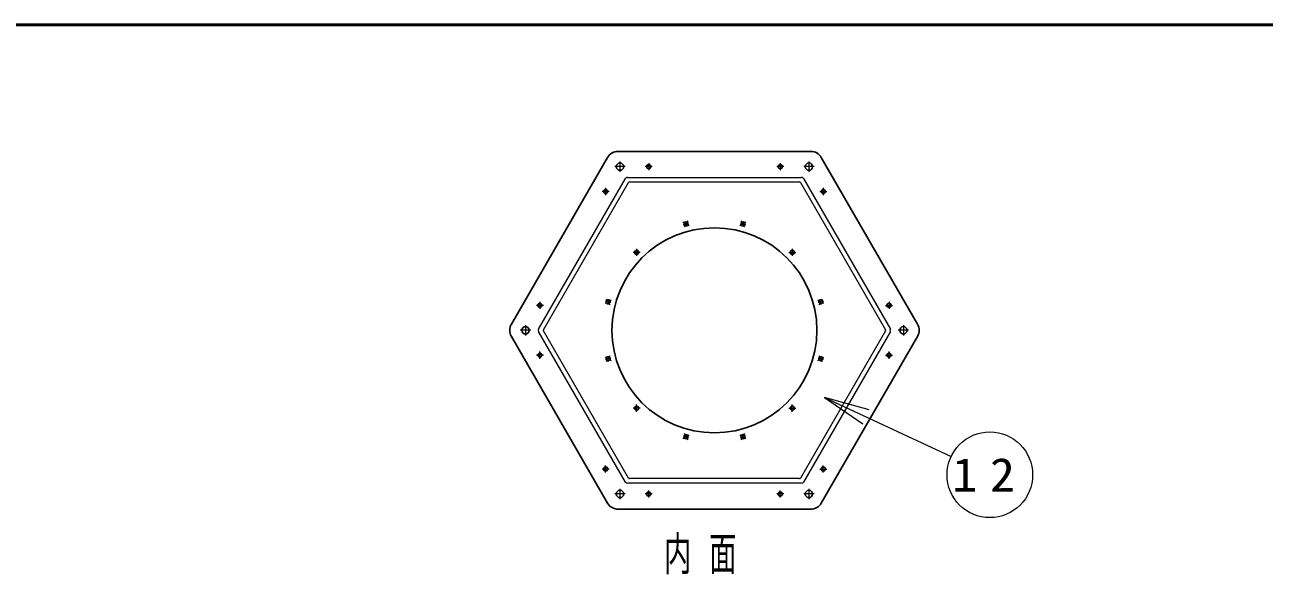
# Model space of a CAD drawing. Units: millimetres on the paper, scale 1:50. Extents: x -385 to 840, y 0 to 267.
# Drawn here: x 261.8 to 342.9, y 231.1 to 267 of the extents above; entities that cross this region are included whole.
import ezdxf

# ---------------------------------------------------------------- set-up
doc = ezdxf.new("R2010")
doc.units = ezdxf.units.MM
doc.linetypes.add('USER2', pattern=[6, 3, -1, 1, -1])
doc.layers.add('1_50', color=7, linetype='Continuous', lineweight=25)
doc.layers.add('A3図枠', color=7, linetype='Continuous', lineweight=13)
doc.styles.add('ＭＳ ゴシック', font='')
doc.styles.get('ＭＳ ゴシック').set_extended_font_data('MS Gothic')

# ---------------------------------------------------------------- blocks, each defined once
blk = doc.blocks.new('open_arrow')
at = {"color": 0, "linetype": 'Continuous', "lineweight": -2}
blk.add_lwpolyline([(7.5, 1.25), (0, 0), (7.5, -1.25)], dxfattribs=at)

msp = doc.modelspace()

# ---------------------------------------------------------------- linework, layer by layer
at = {"layer": '1_50', "color": 131}
for p, q in [((300.638, 258.727), (313.224, 258.727)), ((293.652, 247.427), (299.945, 258.327)), ((313.917, 258.327), (320.21, 247.427)), ((299.945, 235.727), (293.652, 246.627)), ((320.21, 246.627), (313.917, 235.727)), ((300.638, 235.327), (313.224, 235.327))]:
    msp.add_line(p, q, dxfattribs=at)
at = {"layer": '1_50', "linetype": 'USER2', "lineweight": 13}
for p, q in [((301.094, 257.727), (300.414, 257.727)), ((300.754, 258.067), (300.754, 257.387)), ((313.449, 257.727), (312.769, 257.727)), ((313.109, 258.067), (313.109, 257.387)), ((294.576, 247.367), (294.576, 246.687)), ((319.286, 247.367), (319.286, 246.687)), ((294.916, 247.027), (294.236, 247.027)), ((319.626, 247.027), (318.946, 247.027)), ((300.754, 236.667), (300.754, 235.987)), ((313.109, 236.667), (313.109, 235.987)), ((301.094, 236.327), (300.414, 236.327)), ((313.449, 236.327), (312.769, 236.327))]:
    msp.add_line(p, q, dxfattribs=at)
at = {"layer": '1_50', "color": 2, "linetype": 'USER2', "lineweight": 13}
for p, q in [((302.861, 257.727), (302.401, 257.727)), ((302.631, 257.957), (302.631, 257.497)), ((311.461, 257.727), (311.001, 257.727)), ((311.231, 257.957), (311.231, 257.497)), ((299.815, 256.331), (299.815, 255.871)), ((314.048, 256.331), (314.048, 255.871)), ((300.045, 256.101), (299.585, 256.101)), ((313.818, 256.101), (314.278, 256.101)), ((305.267, 253.867), (304.869, 254.097)), ((305.183, 254.181), (304.953, 253.783)), ((308.994, 254.097), (308.596, 253.867)), ((308.91, 253.783), (308.68, 254.181)), ((302.07, 252.118), (301.61, 252.118)), ((301.84, 252.348), (301.84, 251.888)), ((311.792, 252.118), (312.252, 252.118)), ((312.022, 252.348), (312.022, 251.888)), ((295.515, 248.883), (295.515, 248.423)), ((300.176, 249.006), (299.777, 248.776)), ((299.862, 249.09), (300.092, 248.691)), ((314.085, 248.776), (313.687, 249.006)), ((313.771, 248.691), (314.001, 249.09)), ((318.348, 248.883), (318.348, 248.423)), ((295.745, 248.653), (295.285, 248.653)), ((318.118, 248.653), (318.578, 248.653)), ((295.515, 245.171), (295.515, 245.631)), ((318.348, 245.171), (318.348, 245.631)), ((295.745, 245.401), (295.285, 245.401)), ((299.777, 245.279), (300.176, 245.049)), ((300.092, 245.363), (299.862, 244.964)), ((313.687, 245.049), (314.085, 245.279)), ((314.001, 244.964), (313.771, 245.363)), ((318.118, 245.401), (318.578, 245.401)), ((302.07, 241.936), (301.61, 241.936)), ((301.84, 241.706), (301.84, 242.166)), ((311.792, 241.936), (312.252, 241.936)), ((312.022, 241.706), (312.022, 242.166)), ((304.869, 239.957), (305.267, 240.187)), ((304.953, 240.272), (305.183, 239.873)), ((308.596, 240.187), (308.994, 239.957)), ((308.68, 239.873), (308.91, 240.272)), ((300.045, 237.953), (299.585, 237.953)), ((299.815, 237.723), (299.815, 238.183)), ((313.818, 237.953), (314.278, 237.953)), ((314.048, 237.723), (314.048, 238.183)), ((302.861, 236.327), (302.401, 236.327)), ((302.631, 236.097), (302.631, 236.557)), ((311.461, 236.327), (311.001, 236.327)), ((311.231, 236.097), (311.231, 236.557))]:
    msp.add_line(p, q, dxfattribs=at)
at = {"layer": '1_50', "color": 131, "lineweight": 13}
for p, q in [((295.43, 247.107), (301.112, 256.947)), ((301.25, 257.027), (312.612, 257.027)), ((312.751, 256.947), (318.432, 247.107)), ((295.748, 247.057), (301.314, 256.697)), ((301.366, 256.727), (312.497, 256.727)), ((312.549, 256.697), (318.114, 247.057)), ((301.112, 237.107), (295.43, 246.947)), ((301.314, 237.357), (295.748, 246.997)), ((318.114, 246.997), (312.549, 237.357)), ((318.432, 246.947), (312.751, 237.107)), ((312.612, 237.027), (301.25, 237.027)), ((312.497, 237.327), (301.366, 237.327))]:
    msp.add_line(p, q, dxfattribs=at)
at = {"layer": '1_50', "lineweight": 13}
msp.add_line((314.123, 242.64), (322.403, 238.767), dxfattribs=at)
at = {"layer": '1_50', "color": 131}
for centre in [(300.754, 257.727), (313.109, 257.727), (294.576, 247.027), (319.286, 247.027), (300.754, 236.327), (313.109, 236.327)]:
    msp.add_circle(centre, 0.24, dxfattribs=at)
at = {"layer": '1_50', "color": 2}
for centre in [(302.631, 257.727), (311.231, 257.727), (299.815, 256.101), (314.048, 256.101), (305.068, 253.982), (308.795, 253.982), (301.84, 252.118), (312.022, 252.118), (299.977, 248.891), (313.886, 248.891), (295.515, 248.653), (318.348, 248.653), (295.515, 245.401), (299.977, 245.164), (313.886, 245.164), (318.348, 245.401), (301.84, 241.936), (312.022, 241.936), (305.068, 240.072), (308.795, 240.072), (299.815, 237.953), (314.048, 237.953), (302.631, 236.327), (311.231, 236.327)]:
    msp.add_circle(centre, 0.135, dxfattribs=at)
at = {"layer": '1_50'}
msp.add_circle((306.931, 247.027), 6.7, dxfattribs=at)
at = {"layer": '1_50', "lineweight": 13}
msp.add_circle((324.939, 237.581), 2.8, dxfattribs=at)
at = {"layer": '1_50', "color": 131}
for centre, start, end in [((300.638, 257.927), 90, 150), ((313.224, 257.927), 30, 90), ((294.345, 247.027), 150, 210), ((319.517, 247.027), 330, 30), ((300.638, 236.127), 210, 270), ((313.224, 236.127), 270, 330)]:
    msp.add_arc(centre, 0.8, start, end, dxfattribs=at)
at = {"layer": '1_50', "color": 131, "lineweight": 13}
for centre, radius, start, end in [((301.25, 256.867), 0.16, 90, 150), ((312.612, 256.867), 0.16, 30, 90), ((301.366, 256.667), 0.06, 90, 150), ((312.497, 256.667), 0.06, 30, 90), ((295.569, 247.027), 0.16, 150, 210), ((295.8, 247.027), 0.06, 150, 210), ((318.063, 247.027), 0.06, 330, 30), ((318.293, 247.027), 0.16, 330, 30), ((301.25, 237.187), 0.16, 210, 270), ((301.366, 237.387), 0.06, 210, 270), ((312.497, 237.387), 0.06, 270, 330), ((312.612, 237.187), 0.16, 270, 330)]:
    msp.add_arc(centre, radius, start, end, dxfattribs=at)
at = {"layer": 'A3図枠', "lineweight": 50}
msp.add_line((420, 267), (35, 267), dxfattribs=at)

# ---------------------------------------------------------------- block references
at = {"layer": '1_50', "lineweight": 13, "xscale": 0.4, "yscale": 0.4, "rotation": 334.9}
msp.add_blockref('open_arrow', (314.123, 242.64), dxfattribs=at)

# ---------------------------------------------------------------- texts
at = {"layer": '1_50', "char_height": 2.199, "style": 'ＭＳ ゴシック'}
for s, insert, attachment_point in [('\\T1.5;\\W1.1;12', (324.939, 237.581), 5), ('\\T1.64;\\W0.6;内面', (303.626, 232.303), 4)]:
    msp.add_mtext(s, dxfattribs=dict(at, insert=insert, attachment_point=attachment_point))

doc.saveas('drawing.dxf')
